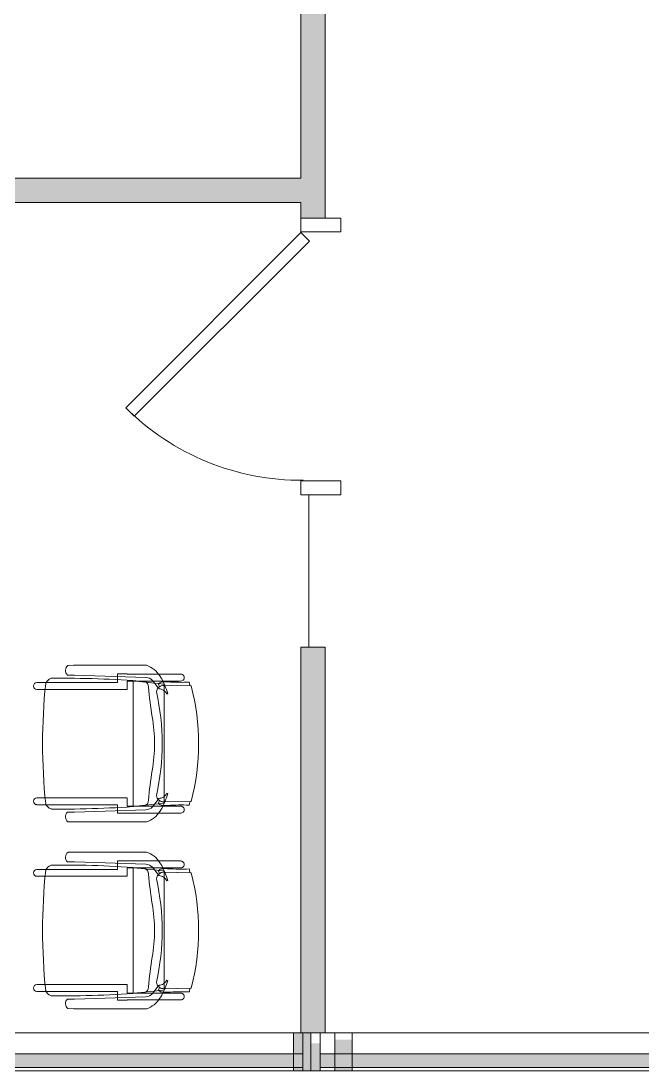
# Model space of a CAD drawing. Header units: inches. Extents: x 385 to 2249, y -1773 to -36.
# Drawn here: x 518.5 to 608.4, y -1084.9 to -933.1 of the extents above; entities that cross this region are included whole.
import ezdxf

# ---------------------------------------------------------------- set-up
doc = ezdxf.new("R2010")
doc.units = ezdxf.units.IN
doc.header["$MEASUREMENT"] = 0
for name, color, linetype, lineweight in [('A-DETL', 90, 'Continuous', 9), ('A-DOOR', 31, 'Continuous', 13), ('A-DOOR-FRAM', 31, 'Continuous', 20), ('A-GLAZ', 151, 'Continuous', 13), ('A-GLAZ-CURT', 52, 'Continuous', 13), ('A-GLAZ-CWMG', 51, 'Continuous', 13), ('A-WALL', 113, 'Continuous', 13), ('A-WALL-PATT', 111, 'Continuous', 13), ('I-FURN', 30, 'Continuous', 9), ('I-WALL', 2, 'Continuous', 13)]:
    doc.layers.add(name, color=color, linetype=linetype, lineweight=lineweight)

# ---------------------------------------------------------------- blocks, each defined once
blk = doc.blocks.new('System Panel - Glazed 2-5453023-Level 6 POWER _ SIGNAL')
at = {"layer": 'A-GLAZ-CURT', "color": 8, "lineweight": 20}
for p, q in [((28.06, 2.25), (-28.06, 2.25)), ((-28.06, 2.25), (-28.06, 0.25)), ((28.06, 0.25), (28.06, 2.25)), ((-28.06, 0.25), (28.06, 0.25))]:
    blk.add_line(p, q, dxfattribs=at)
blk = doc.blocks.new('Rectangular Mullion - 2_5_ x 5_ rectangular-5019624-Level 6 POWER _ SIGNAL')
at = {"layer": 'A-GLAZ-CWMG', "lineweight": 9}
h = blk.add_hatch(color=7, dxfattribs=at)
h.paths.add_polyline_path([(-2.5, 2.75), (-2.5, -0.25), (0, -0.25), (0, 2.75), (-1.75, 2.75)], flags=0)
h.paths.add_polyline_path([(-2.5, -2.25), (-2.5, -2.75), (0, -2.75), (0, -2.25), (-1.87, -2.25)], flags=0)
at = {"layer": 'A-GLAZ-CWMG', "color": 8, "lineweight": 20}
for p, q in [((0, 2.75), (-2.5, 2.75)), ((-2.5, 2.75), (-2.5, -2.75)), ((0, -2.75), (0, 2.75)), ((-2.5, -2.75), (0, -2.75))]:
    blk.add_line(p, q, dxfattribs=at)
blk = doc.blocks.new('System Panel - Glazed 2-5453025-Level 6 POWER _ SIGNAL')
at = {"layer": 'A-GLAZ-CURT', "color": 8, "lineweight": 20}
for p, q in [((26.44, 2.25), (-26.44, 2.25)), ((-26.44, 2.25), (-26.44, 0.25)), ((26.44, 0.25), (26.44, 2.25)), ((-26.44, 0.25), (26.44, 0.25))]:
    blk.add_line(p, q, dxfattribs=at)
blk = doc.blocks.new('Rectangular Mullion - 2_5_ x 5_ rectangular-5019623-Level 6 POWER _ SIGNAL')
at = {"layer": 'A-GLAZ-CWMG', "lineweight": 9}
blk.add_hatch(color=7, dxfattribs=at).paths.add_polyline_path([(0, 1.76), (0, -2.75), (-2.5, -2.75), (-2.5, 1.76), (-1.23, 1.76)], flags=0)
at = {"layer": 'A-GLAZ-CWMG', "color": 8, "lineweight": 20}
for p, q in [((-2.5, 2.75), (0, 2.75)), ((-2.5, -2.75), (-2.5, 2.75)), ((0, 2.75), (0, -2.75)), ((0, -2.75), (-2.5, -2.75))]:
    blk.add_line(p, q, dxfattribs=at)
blk = doc.blocks.new('System Panel - Glazed 2-V10-Level 6 POWER _ SIGNAL')
at = {"layer": 'A-GLAZ-CURT', "lineweight": 9}
blk.add_hatch(color=7, dxfattribs=at).paths.add_polyline_path([(6.26, 2.25), (-28.75, 2.25), (-28.75, 0.25), (28.75, 0.25), (28.75, 2.25), (6.55, 2.25)], flags=0)
at = {"layer": 'A-GLAZ-CURT', "color": 8, "lineweight": 20}
for p, q in [((28.75, 2.25), (-28.75, 2.25)), ((-28.75, 2.25), (-28.75, 0.25)), ((28.75, 0.25), (28.75, 2.25)), ((-28.75, 0.25), (28.75, 0.25))]:
    blk.add_line(p, q, dxfattribs=at)
blk = doc.blocks.new('Rectangular Mullion - 2_5_ x 5_ rectangular-V7-Level 6 POWER _ SIGNAL')
at = {"layer": 'A-GLAZ-CWMG', "lineweight": 9}
blk.add_hatch(color=7, dxfattribs=at).paths.add_polyline_path([(-2.5, 1.26), (-2.5, -2.75), (0, -2.75), (0, 1.26), (-1.91, 1.26)], flags=0)
at = {"layer": 'A-GLAZ-CWMG', "color": 8, "lineweight": 20}
for p, q in [((0, 2.75), (-2.5, 2.75)), ((-2.5, 2.75), (-2.5, -2.75)), ((0, -2.75), (0, 2.75)), ((-2.5, -2.75), (0, -2.75))]:
    blk.add_line(p, q, dxfattribs=at)
blk = doc.blocks.new('Single Flush - OTJ_SOLIDFLUSH_ALUM-5772014-Level 6 POWER _ SIGNAL')
at = {"layer": 'A-DOOR', "color": 8, "lineweight": 20}
for p, q in [((-7.42, 27.07), (-8.65, 25.84)), ((-8.65, 25.84), (16.67, 0.51)), ((17.91, 1.75), (-7.42, 27.07)), ((16.67, 0.51), (17.91, 1.75))]:
    blk.add_line(p, q, dxfattribs=at)
at = {"layer": 'A-DOOR', "lineweight": 9}
blk.add_arc((17.91, 1.75), 35.81, 135, 180.5, dxfattribs=at)
at = {"layer": 'A-DOOR-FRAM', "color": 8}
for p, q in [((-20, -4), (-20, 1.75)), ((-20, 1.75), (-18, 1.75)), ((-18, -4), (-18, 1.75)), ((18, -4), (18, 1.75)), ((18, 1.75), (20, 1.75)), ((20, -4), (20, 1.75)), ((-20, -4), (-18, -4)), ((18, -4), (20, -4))]:
    blk.add_line(p, q, dxfattribs=at)
blk = doc.blocks.new('F-Haworth_Chair_X99-Seminar - X99 Seminar Chair with Glides-V22-Level 6 POWER _ SIGNAL')
at = {"layer": 'I-FURN'}
for p, q in [((-8.82, 9.44), (-8.82, 10.78)), ((-7.83, 10.78), (-7.83, 9.57)), ((7.83, 9.57), (7.83, 10.78)), ((8.82, 10.78), (8.82, 9.44)), ((-8.82, -0.89), (-8.82, 9.44)), ((-7.83, 9.57), (-7.83, -2.27)), ((7.83, -2.27), (7.83, 9.57)), ((8.82, 9.44), (8.82, -0.89)), ((-11.32, 5.48), (-11.3, 6.32)), ((-9.92, 6.36), (-9.92, 5.36)), ((9.92, 5.36), (9.92, 6.36)), ((11.3, 6.32), (11.32, 5.48)), ((-11.32, -5.06), (-11.32, 5.48)), ((-9.92, 5.36), (-9.57, -4.97)), ((9.57, -4.97), (9.92, 5.36)), ((11.32, 5.48), (11.32, -5.06)), ((-10.07, -0.89), (-9.71, -0.89)), ((-10.07, -2.27), (-10.07, -0.89)), ((-9.71, -0.89), (-9.2, -0.89)), ((-9.2, -0.89), (-8.82, -0.89)), ((8.82, -0.89), (9.2, -0.89)), ((9.2, -0.89), (9.71, -0.89)), ((9.71, -0.89), (10.07, -0.89)), ((10.07, -0.89), (10.07, -2.27)), ((-10.04, -2.27), (-10.07, -2.27)), ((-10.04, -4.99), (-10.04, -2.27)), ((-9.04, -2.27), (-9.04, -3.12)), ((-7.83, -2.27), (-9.04, -2.27)), ((9.04, -2.27), (7.83, -2.27)), ((9.04, -3.12), (9.04, -2.27)), ((10.04, -2.27), (10.04, -4.99)), ((10.07, -2.27), (10.04, -2.27)), ((-9.07, -3.12), (9.07, -3.12)), ((-9.07, -3.2), (-9.07, -3.12)), ((-8.9, -4.8), (-9.07, -3.2)), ((-9.04, -3.12), (-9.04, -3.43)), ((-9.04, -3.43), (-9.04, -3.62)), ((-9.04, -3.66), (-9.04, -5.99)), ((9.07, -3.2), (8.9, -4.8)), ((9.04, -3.43), (9.04, -3.12)), ((9.04, -3.62), (9.04, -3.43)), ((9.04, -5.99), (9.04, -3.66)), ((9.07, -3.12), (9.07, -3.2)), ((-10.04, -6.81), (-10.04, -5)), ((-9.13, -5.92), (-8.07, -6.77)), ((-9.04, -5.99), (-9.04, -7.4)), ((-8.88, -4.99), (-8.89, -4.91)), ((-8.75, -6.22), (-8.88, -4.99)), ((8.07, -6.77), (9.13, -5.92)), ((8.88, -4.99), (8.75, -6.22)), ((8.89, -4.91), (8.88, -4.99)), ((9.04, -7.4), (9.04, -5.99)), ((10.04, -5), (10.04, -6.81)), ((-10.04, -10.02), (-10.04, -6.81)), ((-9.04, -7.4), (-9.04, -10.02)), ((-8.68, -6.87), (-8.75, -6.22)), ((-8.62, -7.42), (-8.68, -6.87)), ((-8.6, -7.6), (-8.62, -7.43)), ((-8.61, -6.81), (-8.23, -6.95)), ((-8.42, -7.57), (-8.34, -11.37)), ((-8.34, -11.52), (-8.42, -7.57)), ((-8.03, -6.81), (-7.95, -6.87)), ((7.95, -6.87), (8.03, -6.81)), ((8.23, -6.95), (8.61, -6.81)), ((8.34, -11.37), (8.42, -7.57)), ((8.42, -7.57), (8.34, -11.52)), ((8.62, -7.43), (8.6, -7.6)), ((8.68, -6.87), (8.62, -7.42)), ((8.75, -6.22), (8.68, -6.87)), ((9.04, -10.02), (9.04, -7.4)), ((10.04, -6.81), (10.04, -10.02)), ((-8.49, -7.6), (-8.56, -7.6)), ((-7.65, -7.6), (-8.4, -7.6)), ((0.08, -7.6), (-7.65, -7.6)), ((-7.18, -7.99), (-7.21, -8.13)), ((7.65, -7.6), (0.1, -7.6)), ((7.21, -8.13), (7.18, -7.99)), ((8.4, -7.6), (7.65, -7.6)), ((8.56, -7.6), (8.49, -7.6))]:
    blk.add_line(p, q, dxfattribs=at)
for centre, radius, start, end in [((-8.32, 10.78), 0.495, 0, 180), ((8.32, 10.78), 0.495, 0, 180), ((-8.21, 8.28), 1.31, 110.0433, 159.9567), ((0, -75.01), 84.96, 84.1475, 95.8525), ((8.21, 8.28), 1.31, 20.0433, 69.9567), ((144.06, 7.32), 153.52, 179.4749, 184.5213), ((-144.06, 7.32), 153.52, 355.4787, 0.5251), ((-10.58, 5.68), 0.956, 45.8901, 138.1099), ((10.58, 5.68), 0.956, 41.8901, 134.1099), ((-7.87, -3.92), 3.63, 198.1789, 238.0478), ((-8.18, -4.9), 1.39, 182.8013, 227.1078), ((-8.24, -4.59), 0.763, 194.2338, 275.7662), ((-11.32, -48.08), 42.84, 79.9767, 85.7699), ((0, 15.97), 22.19, 259.9767, 280.0233), ((11.32, -48.08), 42.84, 94.2301, 100.0233), ((8.24, -4.59), 0.763, 264.2338, 345.7662), ((8.18, -4.9), 1.39, 312.8922, 357.1987), ((7.87, -3.92), 3.63, 301.9522, 341.8211), ((-4.71, 1.15), 9.61, 238.0478, 243.9964), ((-5.2, -7.86), 3.74, 170.0936, 184.0143), ((-4.71, 1.15), 9.61, 243.9964, 246.4906), ((-8.28, -7.33), 0.613, 122.5427, 170.0936), ((-7.37, -7.55), 1.05, 95.9554, 181.1786), ((-7.37, -7.55), 1.05, 145.2002, 181.1786), ((-6.55, -6.76), 1.38, 185.0878, 212.4248), ((-6.55, -6.76), 1.38, 214.0187, 242.9497), ((0, 26.49), 33.83, 257.2285, 282.7715), ((6.55, -6.76), 1.38, 297.0503, 325.9813), ((7.37, -7.55), 1.05, 358.8214, 84.0446), ((6.55, -6.76), 1.38, 327.5752, 354.9122), ((7.37, -7.55), 1.05, 358.8214, 34.7998), ((4.71, 1.15), 9.61, 293.5094, 296.0036), ((8.28, -7.33), 0.613, 9.9064, 57.4573), ((5.2, -7.86), 3.74, 355.9857, 9.9064), ((4.71, 1.15), 9.61, 296.0036, 301.9522), ((-36.06, -10.03), 27.2, 357.4882, 4.0143), ((-4.71, 1.15), 9.61, 246.6393, 247.073), ((-4.71, 1.15), 9.61, 247.2631, 254.9334), ((4.71, 1.15), 9.61, 285.0666, 292.7369), ((4.71, 1.15), 9.61, 292.927, 293.3607), ((36.06, -10.03), 27.2, 175.9857, 182.5118), ((-9.54, -10.02), 0.498, 180, 0), ((9.54, -10.02), 0.498, 180, 0), ((0, 20.73), 33.17, 254.4478, 255.4234), ((0, 20.29), 32.89, 255.304, 284.6925), ((0, 20.73), 33.17, 284.5766, 285.5522)]:
    blk.add_arc(centre, radius, start, end, dxfattribs=at)
blk = doc.blocks.new('F-Haworth_Chair_X99-Seminar - X99 Seminar Chair with Glides-V23-Level 6 POWER _ SIGNAL')
at = {"layer": 'I-FURN'}
for p, q in [((-8.82, 9.44), (-8.82, 10.78)), ((-7.83, 10.78), (-7.83, 9.57)), ((7.83, 9.57), (7.83, 10.78)), ((8.82, 10.78), (8.82, 9.44)), ((-8.82, -0.89), (-8.82, 9.44)), ((-7.83, 9.57), (-7.83, -2.27)), ((7.83, -2.27), (7.83, 9.57)), ((8.82, 9.44), (8.82, -0.89)), ((-11.32, 5.48), (-11.3, 6.32)), ((-9.92, 6.36), (-9.92, 5.36)), ((9.92, 5.36), (9.92, 6.36)), ((11.3, 6.32), (11.32, 5.48)), ((-11.32, -5.06), (-11.32, 5.48)), ((-9.92, 5.36), (-9.57, -4.97)), ((9.57, -4.97), (9.92, 5.36)), ((11.32, 5.48), (11.32, -5.06)), ((-10.07, -0.89), (-9.71, -0.89)), ((-10.07, -2.27), (-10.07, -0.89)), ((-9.71, -0.89), (-9.2, -0.89)), ((-9.2, -0.89), (-8.82, -0.89)), ((8.82, -0.89), (9.2, -0.89)), ((9.2, -0.89), (9.71, -0.89)), ((9.71, -0.89), (10.07, -0.89)), ((10.07, -0.89), (10.07, -2.27)), ((-10.04, -2.27), (-10.07, -2.27)), ((-10.04, -4.99), (-10.04, -2.27)), ((-9.04, -2.27), (-9.04, -3.12)), ((-7.83, -2.27), (-9.04, -2.27)), ((9.04, -2.27), (7.83, -2.27)), ((9.04, -3.12), (9.04, -2.27)), ((10.04, -2.27), (10.04, -4.99)), ((10.07, -2.27), (10.04, -2.27)), ((-9.07, -3.12), (9.07, -3.12)), ((-9.07, -3.2), (-9.07, -3.12)), ((-8.9, -4.8), (-9.07, -3.2)), ((-9.04, -3.12), (-9.04, -3.43)), ((-9.04, -3.43), (-9.04, -3.62)), ((-9.04, -3.66), (-9.04, -5.99)), ((9.07, -3.2), (8.9, -4.8)), ((9.04, -3.43), (9.04, -3.12)), ((9.04, -3.62), (9.04, -3.43)), ((9.04, -5.99), (9.04, -3.66)), ((9.07, -3.12), (9.07, -3.2)), ((-10.04, -6.81), (-10.04, -5)), ((-9.13, -5.92), (-8.07, -6.77)), ((-9.04, -5.99), (-9.04, -7.4)), ((-8.88, -4.99), (-8.89, -4.91)), ((-8.75, -6.22), (-8.88, -4.99)), ((8.07, -6.77), (9.13, -5.92)), ((8.88, -4.99), (8.75, -6.22)), ((8.89, -4.91), (8.88, -4.99)), ((9.04, -7.4), (9.04, -5.99)), ((10.04, -5), (10.04, -6.81)), ((-10.04, -10.02), (-10.04, -6.81)), ((-9.04, -7.4), (-9.04, -10.02)), ((-8.68, -6.87), (-8.75, -6.22)), ((-8.62, -7.42), (-8.68, -6.87)), ((-8.6, -7.6), (-8.62, -7.43)), ((-8.61, -6.81), (-8.23, -6.95)), ((-8.42, -7.57), (-8.34, -11.37)), ((-8.34, -11.52), (-8.42, -7.57)), ((-8.03, -6.81), (-7.95, -6.87)), ((7.95, -6.87), (8.03, -6.81)), ((8.23, -6.95), (8.61, -6.81)), ((8.34, -11.37), (8.42, -7.57)), ((8.42, -7.57), (8.34, -11.52)), ((8.62, -7.43), (8.6, -7.6)), ((8.68, -6.87), (8.62, -7.42)), ((8.75, -6.22), (8.68, -6.87)), ((9.04, -10.02), (9.04, -7.4)), ((10.04, -6.81), (10.04, -10.02)), ((-8.49, -7.6), (-8.56, -7.6)), ((-7.65, -7.6), (-8.4, -7.6)), ((7.65, -7.6), (-7.65, -7.6)), ((-7.18, -7.99), (-7.21, -8.13)), ((7.21, -8.13), (7.18, -7.99)), ((8.4, -7.6), (7.65, -7.6)), ((8.56, -7.6), (8.49, -7.6))]:
    blk.add_line(p, q, dxfattribs=at)
for centre, radius, start, end in [((-8.32, 10.78), 0.495, 0, 180), ((8.32, 10.78), 0.495, 0, 180), ((-8.21, 8.28), 1.31, 110.0433, 159.9567), ((0, -75.01), 84.96, 84.1475, 95.8525), ((8.21, 8.28), 1.31, 20.0433, 69.9567), ((144.06, 7.32), 153.52, 179.4749, 184.5213), ((-144.06, 7.32), 153.52, 355.4787, 0.5251), ((-10.58, 5.68), 0.956, 45.8901, 138.1099), ((10.58, 5.68), 0.956, 41.8901, 134.1099), ((-7.87, -3.92), 3.63, 198.1789, 238.0478), ((-8.18, -4.9), 1.39, 182.8013, 227.1078), ((-8.24, -4.59), 0.763, 194.2338, 275.7662), ((-11.32, -48.08), 42.84, 79.9767, 85.7699), ((0, 15.97), 22.19, 259.9767, 280.0233), ((11.32, -48.08), 42.84, 94.2301, 100.0233), ((8.24, -4.59), 0.763, 264.2338, 345.7662), ((8.18, -4.9), 1.39, 312.8922, 357.1987), ((7.87, -3.92), 3.63, 301.9522, 341.8211), ((-4.71, 1.15), 9.61, 238.0478, 243.9964), ((-5.2, -7.86), 3.74, 170.0936, 184.0143), ((-4.71, 1.15), 9.61, 243.9964, 246.4906), ((-8.28, -7.33), 0.613, 122.5427, 170.0936), ((-7.37, -7.55), 1.05, 95.9554, 181.1786), ((-7.37, -7.55), 1.05, 145.2002, 181.1786), ((-6.55, -6.76), 1.38, 185.0878, 212.4248), ((-6.55, -6.76), 1.38, 214.0187, 242.9497), ((0, 26.49), 33.83, 257.2285, 282.7715), ((6.55, -6.76), 1.38, 297.0503, 325.9813), ((7.37, -7.55), 1.05, 358.8214, 84.0446), ((6.55, -6.76), 1.38, 327.5752, 340.4467), ((6.55, -6.76), 1.38, 340.4467, 354.9122), ((7.37, -7.55), 1.05, 358.8214, 34.7998), ((4.71, 1.15), 9.61, 293.5094, 296.0036), ((8.28, -7.33), 0.613, 9.9064, 57.4573), ((5.2, -7.86), 3.74, 355.9857, 9.9064), ((4.71, 1.15), 9.61, 296.0036, 301.9522), ((-36.06, -10.03), 27.2, 357.4882, 4.0143), ((-4.71, 1.15), 9.61, 246.6393, 247.073), ((-4.71, 1.15), 9.61, 247.2631, 254.9334), ((4.71, 1.15), 9.61, 285.0666, 292.7369), ((4.71, 1.15), 9.61, 292.927, 293.3607), ((36.06, -10.03), 27.2, 175.9857, 182.5118), ((-9.54, -10.02), 0.498, 180, 0), ((9.54, -10.02), 0.498, 180, 0), ((0, 20.73), 33.17, 254.4478, 255.4234), ((0, 20.29), 32.89, 255.304, 284.6925), ((0, 20.73), 33.17, 284.5766, 285.5522)]:
    blk.add_arc(centre, radius, start, end, dxfattribs=at)
blk = doc.blocks.new('Frameless opening with glazing - 22_ x 84_-5661426-Level 6 POWER _ SIGNAL')
at = {"layer": 'A-GLAZ', "color": 8, "lineweight": 20}
blk.add_line((-12.5, -0.625), (9.5, -0.625), dxfattribs=at)
blk = doc.blocks.new('Walls 84 - Walls 3-5789366-Level 6 POWER _ SIGNAL')
at = {"layer": 'A-WALL', "lineweight": 9}
for p, q in [((58.34, -2422.12), (58.34, -2365.99)), ((58.34, -2428.12), (58.34, -2425.99)), ((58.34, -2483.49), (58.34, -2430.62))]:
    blk.add_line(p, q, dxfattribs=at)

msp = doc.modelspace()

# ---------------------------------------------------------------- hatches: boundary and pattern name
at = {"layer": 'A-WALL-PATT', "lineweight": 9}
h = msp.add_hatch(color=7, dxfattribs=at)
h.paths.add_polyline_path([(562.43, -955.87), (562.43, -891.12), (558.93, -891.12), (558.93, -955.87)], flags=0)
h.paths.add_polyline_path([(558.93, -829.12), (562.43, -829.12), (562.43, -825.87), (558.93, -825.87)], flags=0)
msp.add_hatch(color=7, dxfattribs=at).paths.add_polyline_path([(505.15, -959.37), (562.43, -959.37), (562.43, -955.87), (420.72, -955.87), (420.72, -959.37), (445.02, -959.37)], flags=0)
h = msp.add_hatch(color=7, dxfattribs=at)
h.paths.add_polyline_path([(562.43, -1079.39), (562.43, -1023.62), (558.93, -1023.62), (558.93, -1079.39)], flags=0)
h.paths.add_polyline_path([(562.43, -961.62), (562.43, -959.37), (558.93, -959.37), (558.93, -961.62)], flags=0)

# ---------------------------------------------------------------- linework, layer by layer
at = {"layer": 'A-DETL', "lineweight": 13}
msp.add_line((430.8, -1079.39), (872.22, -1079.39), dxfattribs=at)
at = {"layer": 'I-WALL', "color": 8, "lineweight": 20}
for p, q in [((558.93, -891.12), (558.93, -955.87)), ((562.43, -961.62), (562.43, -891.12)), ((558.93, -955.87), (424.22, -955.87)), ((420.72, -959.37), (558.93, -959.37)), ((558.93, -959.37), (558.93, -961.62)), ((558.93, -961.62), (562.43, -961.62)), ((558.93, -1023.62), (558.93, -1079.39)), ((562.43, -1023.62), (558.93, -1023.62)), ((562.43, -1079.39), (562.43, -1023.62)), ((558.93, -1079.39), (562.43, -1079.39))]:
    msp.add_line(p, q, dxfattribs=at)

# ---------------------------------------------------------------- block references
at = {"layer": 'A-DOOR', "rotation": 89.99999999999993}
msp.add_blockref('Single Flush - OTJ_SOLIDFLUSH_ALUM-5772014-Level 6 POWER _ SIGNAL', (560.68, -981.62), dxfattribs=at)
at = {"layer": 'A-GLAZ', "rotation": 269.9999999999999}
msp.add_blockref('Frameless opening with glazing - 22_ x 84_-5661426-Level 6 POWER _ SIGNAL', (560.68, -1014.12), dxfattribs=at)
at = {"layer": 'A-GLAZ-CURT', "lineweight": 9, "rotation": 180}
for name, p in [('System Panel - Glazed 2-5453023-Level 6 POWER _ SIGNAL', (529.78, -1082.14)), ('System Panel - Glazed 2-V10-Level 6 POWER _ SIGNAL', (530.47, -1082.14)), ('System Panel - Glazed 2-V10-Level 6 POWER _ SIGNAL', (590.47, -1082.14)), ('System Panel - Glazed 2-5453025-Level 6 POWER _ SIGNAL', (592.78, -1082.14))]:
    msp.add_blockref(name, p, dxfattribs=at)
at = {"layer": 'A-GLAZ-CWMG', "lineweight": 9}
for name, p in [('Rectangular Mullion - 2_5_ x 5_ rectangular-5019624-Level 6 POWER _ SIGNAL', (560.34, -1082.14)), ('Rectangular Mullion - 2_5_ x 5_ rectangular-V7-Level 6 POWER _ SIGNAL', (561.72, -1082.14))]:
    msp.add_blockref(name, p, dxfattribs=at)
at = {"layer": 'A-GLAZ-CWMG', "lineweight": 9, "extrusion": (0, 0, -1)}
msp.add_blockref('Rectangular Mullion - 2_5_ x 5_ rectangular-5019623-Level 6 POWER _ SIGNAL', (-563.84, -1082.14), dxfattribs=at)
at = {"layer": 'A-WALL', "lineweight": 9, "rotation": 89.99999999999991}
msp.add_blockref('Walls 84 - Walls 3-5789366-Level 6 POWER _ SIGNAL', (-1864.28, -1143.22), dxfattribs=at)
at = {"layer": 'I-FURN', "rotation": 89.99999999999977}
for name, p in [('F-Haworth_Chair_X99-Seminar - X99 Seminar Chair with Glides-V22-Level 6 POWER _ SIGNAL', (531.55, -1037.58)), ('F-Haworth_Chair_X99-Seminar - X99 Seminar Chair with Glides-V23-Level 6 POWER _ SIGNAL', (531.55, -1064.58))]:
    msp.add_blockref(name, p, dxfattribs=at)

doc.saveas('drawing.dxf')
